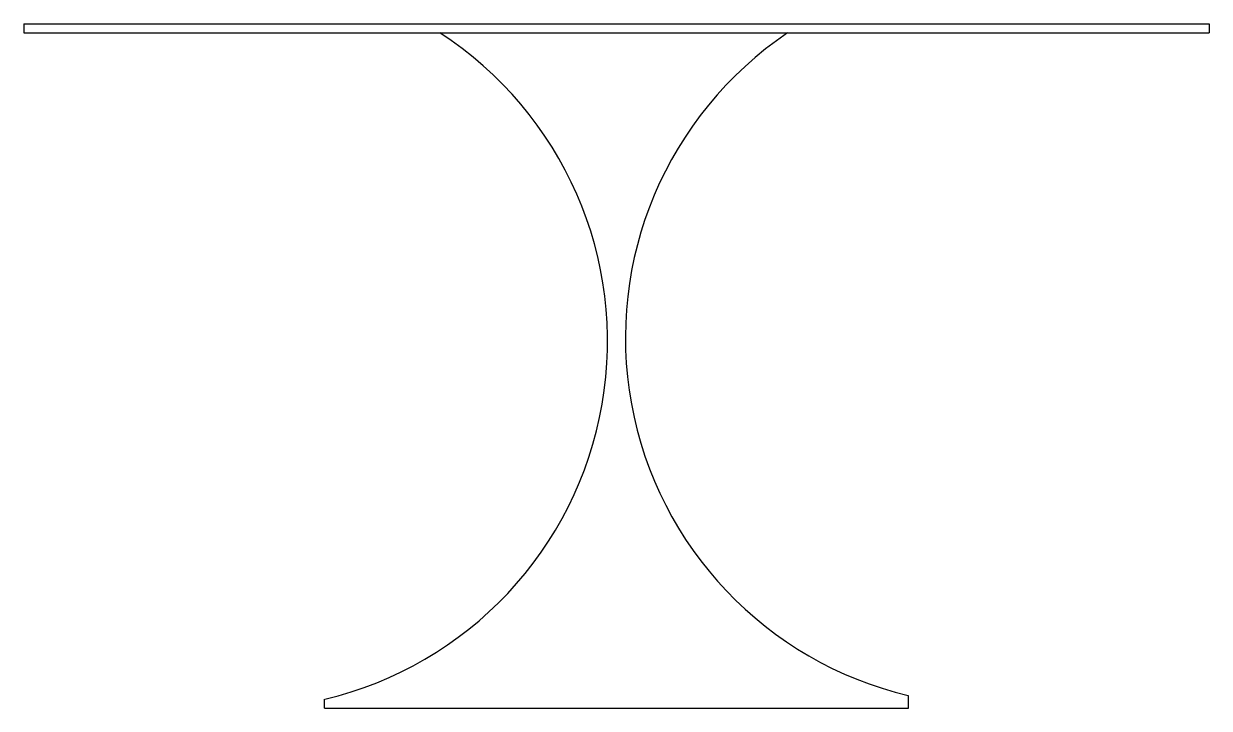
# Model space of a CAD drawing. Extents: x -33 to 97, y 0 to 75.
import ezdxf

# ---------------------------------------------------------------- set-up
doc = ezdxf.new("R2010")
doc.units = 0
doc.header["$LTSCALE"] = 50
doc.header["$MEASUREMENT"] = 0
doc.layers.get('0').update_dxf_attribs({"linetype": 'CONTINUOUS'})

msp = doc.modelspace()

# ---------------------------------------------------------------- linework, layer by layer
at = {"color": 0, "linetype": 'ByBlock'}
for p, q in [((-33, 75), (97, 75)), ((-33, 75), (-33, 74)), ((97, 75), (97, 74)), ((-33, 74), (97, 74)), ((64, 0), (64, 1.4)), ((0, 0), (0, 1)), ((0, 0), (64, 0))]:
    msp.add_line(p, q, dxfattribs=at)
for centre, start, end in [((-9.25, 40.19), 283.2832, 57.0876), ((73.25, 40.59), 123.9475, 256.7168)]:
    msp.add_arc(centre, 40.27, start, end, dxfattribs=at)

doc.saveas('drawing.dxf')
